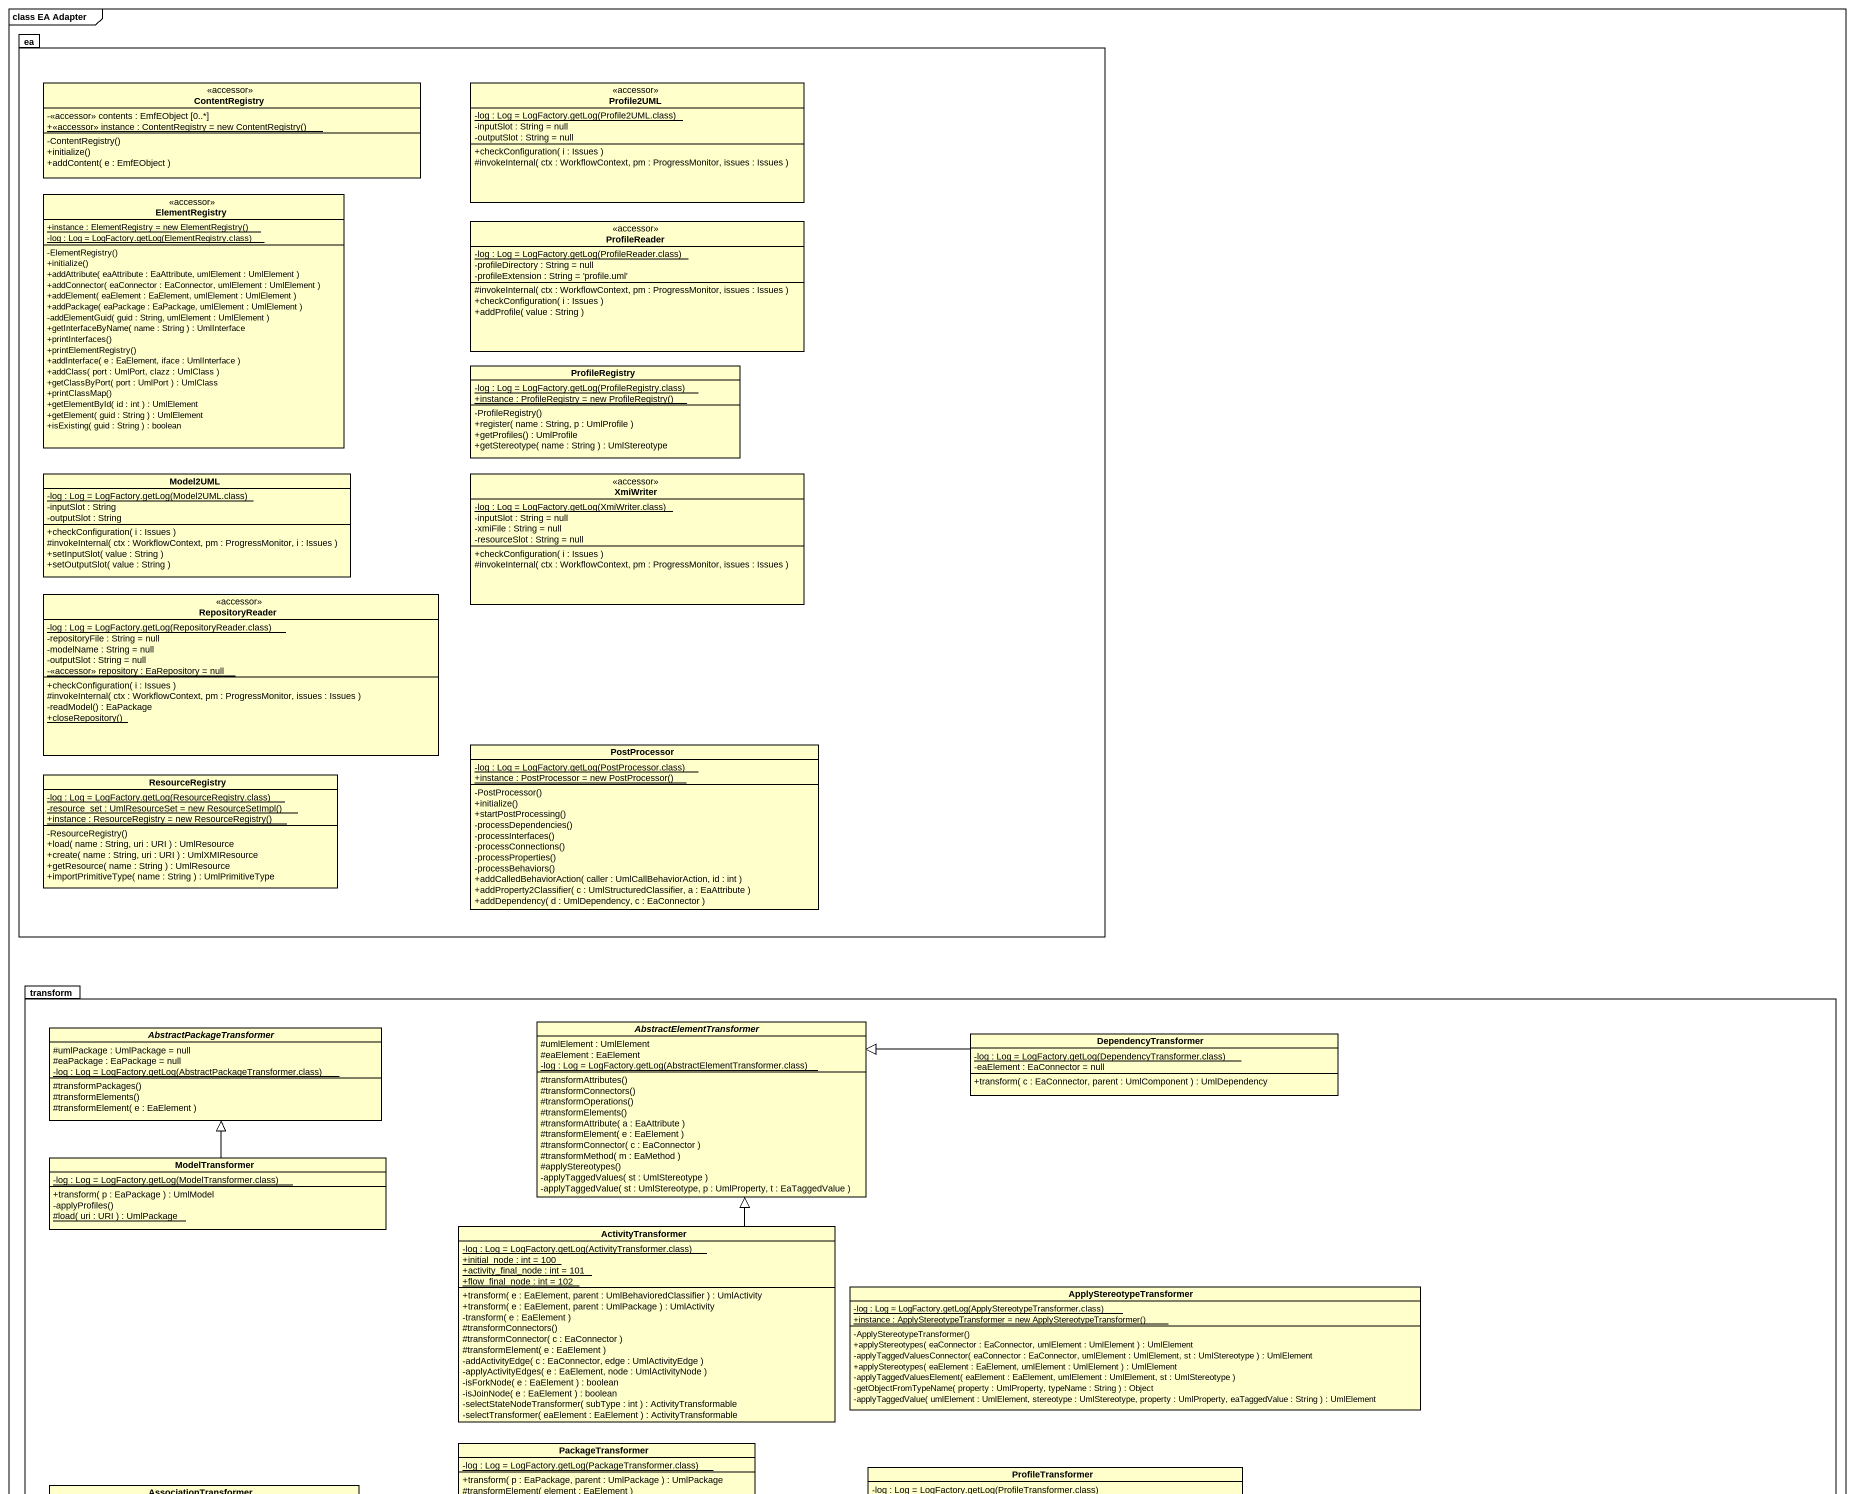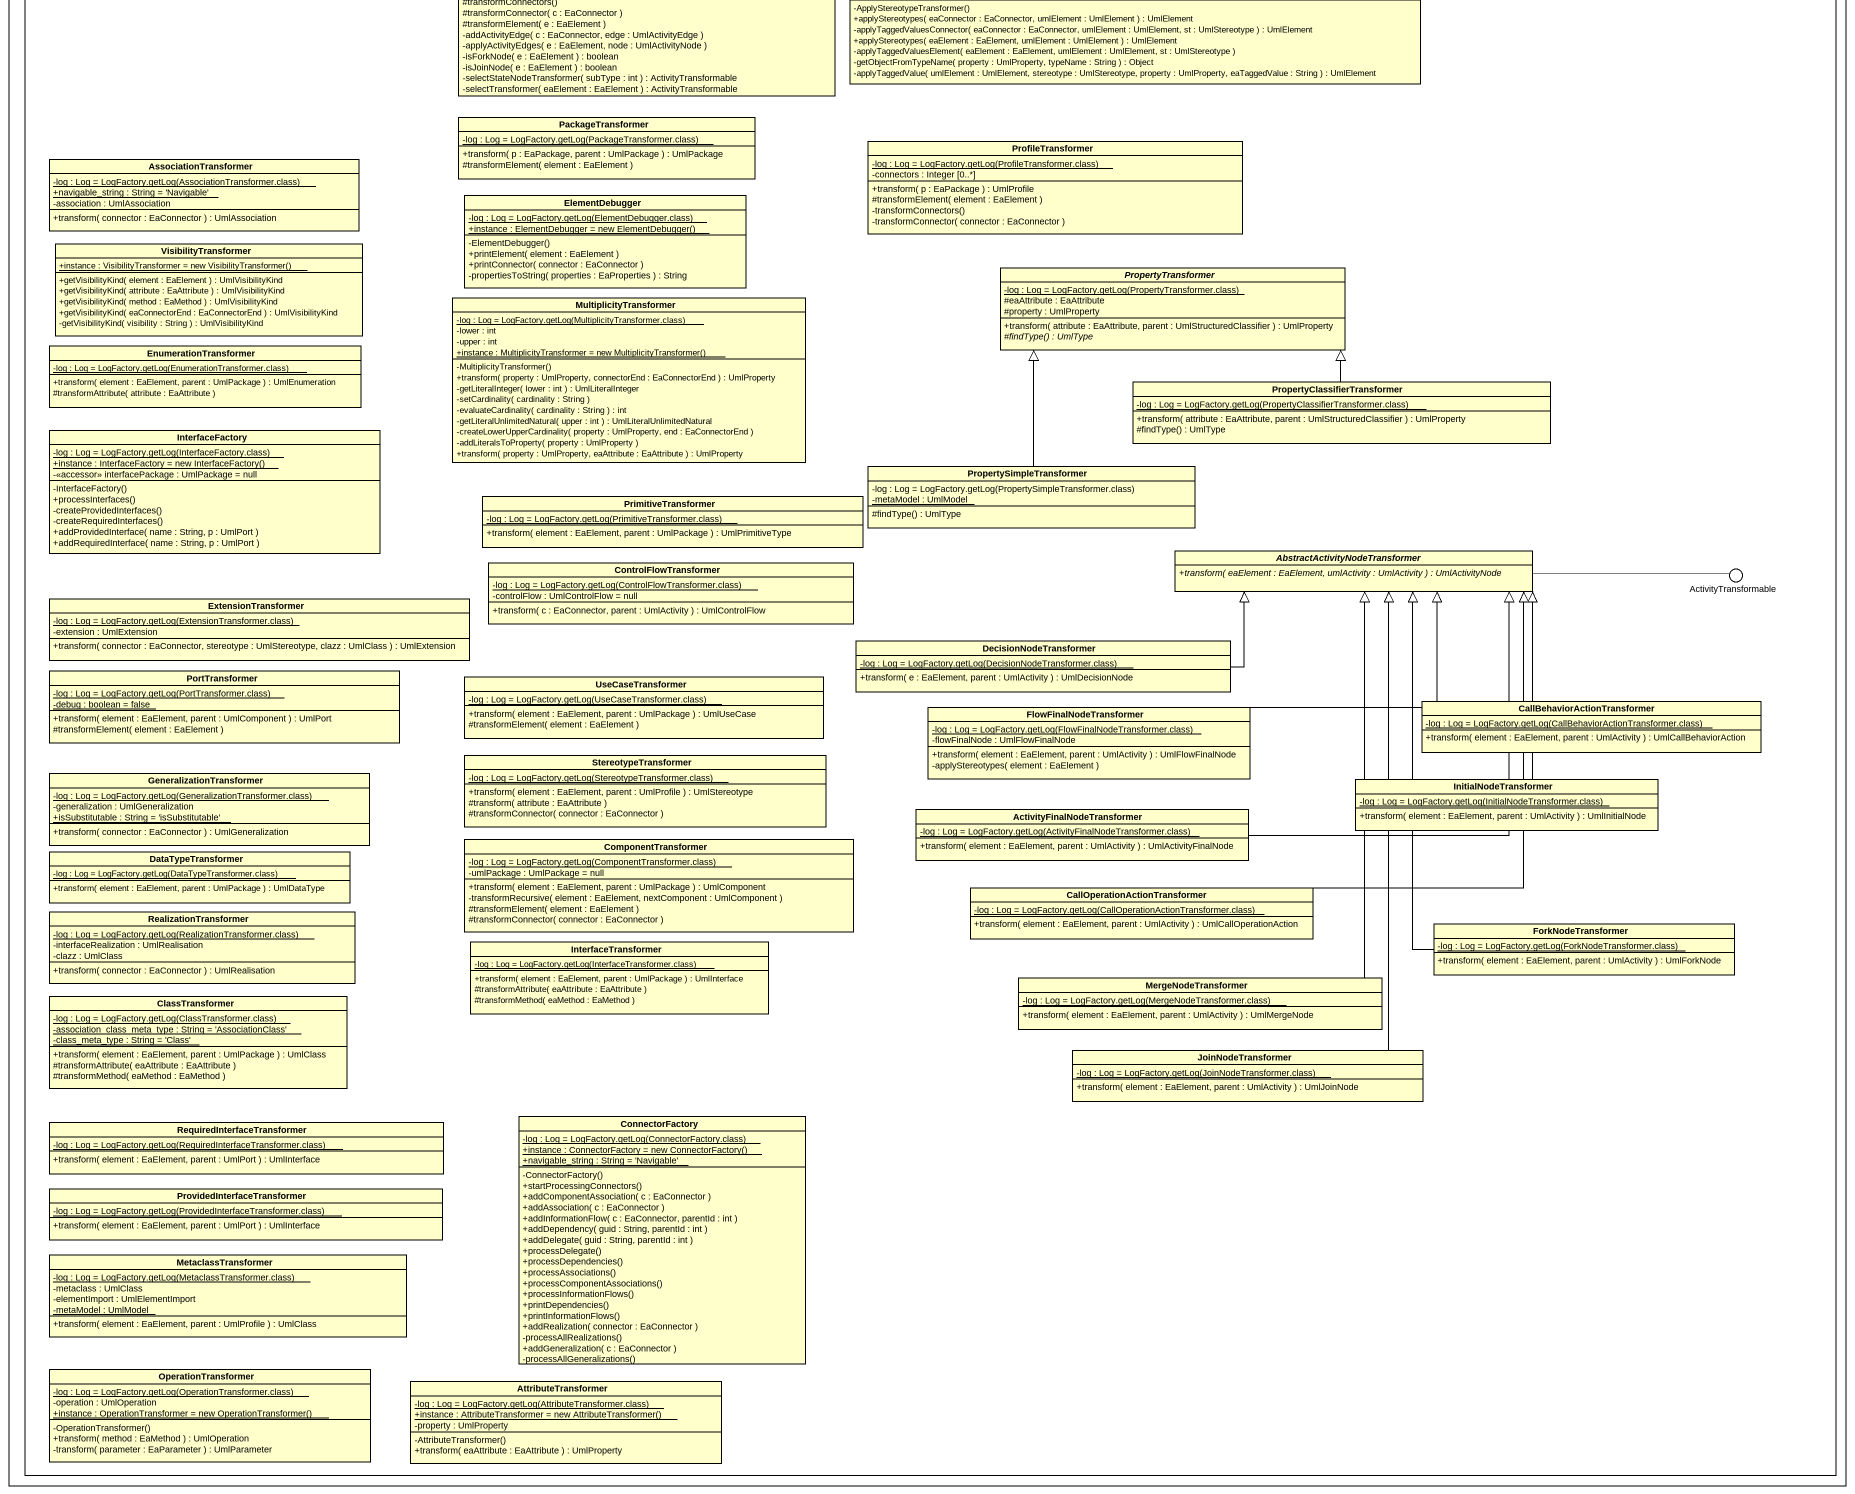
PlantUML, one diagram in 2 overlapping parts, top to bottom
@startuml
mainframe class EA Adapter
allowmixing
hide circle
hide empty members
skinparam classAttributeIconSize 0
package ea {
  class ContentRegistry <<accessor>> {
    -<<accessor>> contents : EmfEObject [0..*]
    {static} {field} +<<accessor>> instance : ContentRegistry = new ContentRegistry()
    -ContentRegistry()
    +initialize()
    +addContent( e : EmfEObject )
  }
  class Profile2UML <<accessor>> {
    {static} {field} -log : Log = LogFactory.getLog(Profile2UML.class)
    -inputSlot : String = null
    -outputSlot : String = null
    +checkConfiguration( i : Issues )
    #invokeInternal( ctx : WorkflowContext, pm : ProgressMonitor, issues : Issues )
  }
  class ElementRegistry <<accessor>> {
    {static} {field} +instance : ElementRegistry = new ElementRegistry()
    {static} {field} -log : Log = LogFactory.getLog(ElementRegistry.class)
    -ElementRegistry()
    +initialize()
    +addAttribute( eaAttribute : EaAttribute, umlElement : UmlElement )
    +addConnector( eaConnector : EaConnector, umlElement : UmlElement )
    +addElement( eaElement : EaElement, umlElement : UmlElement )
    +addPackage( eaPackage : EaPackage, umlElement : UmlElement )
    -addElementGuid( guid : String, umlElement : UmlElement )
    +getInterfaceByName( name : String ) : UmlInterface
    +printInterfaces()
    +printElementRegistry()
    +addInterface( e : EaElement, iface : UmlInterface )
    +addClass( port : UmlPort, clazz : UmlClass )
    +getClassByPort( port : UmlPort ) : UmlClass
    +printClassMap()
    +getElementById( id : int ) : UmlElement
    +getElement( guid : String ) : UmlElement
    +isExisting( guid : String ) : boolean
  }
  class ProfileReader <<accessor>> {
    {static} {field} -log : Log = LogFactory.getLog(ProfileReader.class)
    -profileDirectory : String = null
    -profileExtension : String = 'profile.uml'
    #invokeInternal( ctx : WorkflowContext, pm : ProgressMonitor, issues : Issues )
    +checkConfiguration( i : Issues )
    +addProfile( value : String )
  }
  class ProfileRegistry {
    {static} {field} -log : Log = LogFactory.getLog(ProfileRegistry.class)
    {static} {field} +instance : ProfileRegistry = new ProfileRegistry()
    -ProfileRegistry()
    +register( name : String, p : UmlProfile )
    +getProfiles() : UmlProfile
    +getStereotype( name : String ) : UmlStereotype
  }
  class Model2UML {
    {static} {field} -log : Log = LogFactory.getLog(Model2UML.class)
    -inputSlot : String
    -outputSlot : String
    +checkConfiguration( i : Issues )
    #invokeInternal( ctx : WorkflowContext, pm : ProgressMonitor, i : Issues )
    +setInputSlot( value : String )
    +setOutputSlot( value : String )
  }
  class XmiWriter <<accessor>> {
    {static} {field} -log : Log = LogFactory.getLog(XmiWriter.class)
    -inputSlot : String = null
    -xmiFile : String = null
    -resourceSlot : String = null
    +checkConfiguration( i : Issues )
    #invokeInternal( ctx : WorkflowContext, pm : ProgressMonitor, issues : Issues )
  }
  class RepositoryReader <<accessor>> {
    {static} {field} -log : Log = LogFactory.getLog(RepositoryReader.class)
    -repositoryFile : String = null
    -modelName : String = null
    -outputSlot : String = null
    {static} -<<accessor>> repository : EaRepository = null
    +checkConfiguration( i : Issues )
    #invokeInternal( ctx : WorkflowContext, pm : ProgressMonitor, issues : Issues )
    -readModel() : EaPackage
    {static} +closeRepository()
  }
  class PostProcessor {
    {static} {field} -log : Log = LogFactory.getLog(PostProcessor.class)
    {static} {field} +instance : PostProcessor = new PostProcessor()
    -PostProcessor()
    +initialize()
    +startPostProcessing()
    -processDependencies()
    -processInterfaces()
    -processConnections()
    -processProperties()
    -processBehaviors()
    +addCalledBehaviorAction( caller : UmlCallBehaviorAction, id : int )
    +addProperty2Classifier( c : UmlStructuredClassifier, a : EaAttribute )
    +addDependency( d : UmlDependency, c : EaConnector )
  }
  class ResourceRegistry {
    {static} {field} -log : Log = LogFactory.getLog(ResourceRegistry.class)
    {static} {field} -resource_set : UmlResourceSet = new ResourceSetImpl()
    {static} {field} +instance : ResourceRegistry = new ResourceRegistry()
    -ResourceRegistry()
    +load( name : String, uri : URI ) : UmlResource
    +create( name : String, uri : URI ) : UmlXMIResource
    +getResource( name : String ) : UmlResource
    +importPrimitiveType( name : String ) : UmlPrimitiveType
  }
}
package transform {
  abstract class AbstractPackageTransformer {
    #umlPackage : UmlPackage = null
    #eaPackage : EaPackage = null
    {static} {field} -log : Log = LogFactory.getLog(AbstractPackageTransformer.class)
    #transformPackages()
    #transformElements()
    #transformElement( e : EaElement )
  }
  abstract class AbstractElementTransformer {
    #umlElement : UmlElement
    #eaElement : EaElement
    {static} {field} -log : Log = LogFactory.getLog(AbstractElementTransformer.class)
    #transformAttributes()
    #transformConnectors()
    #transformOperations()
    #transformElements()
    #transformAttribute( a : EaAttribute )
    #transformElement( e : EaElement )
    #transformConnector( c : EaConnector )
    #transformMethod( m : EaMethod )
    #applyStereotypes()
    -applyTaggedValues( st : UmlStereotype )
    -applyTaggedValue( st : UmlStereotype, p : UmlProperty, t : EaTaggedValue )
  }
  class DependencyTransformer {
    {static} {field} -log : Log = LogFactory.getLog(DependencyTransformer.class)
    -eaElement : EaConnector = null
    +transform( c : EaConnector, parent : UmlComponent ) : UmlDependency
  }
  class ModelTransformer {
    {static} {field} -log : Log = LogFactory.getLog(ModelTransformer.class)
    +transform( p : EaPackage ) : UmlModel
    -applyProfiles()
    {static} #load( uri : URI ) : UmlPackage
  }
  class ActivityTransformer {
    {static} {field} -log : Log = LogFactory.getLog(ActivityTransformer.class)
    {static} +initial_node : int = 100
    {static} +activity_final_node : int = 101
    {static} +flow_final_node : int = 102
    +transform( e : EaElement, parent : UmlBehavioredClassifier ) : UmlActivity
    +transform( e : EaElement, parent : UmlPackage ) : UmlActivity
    -transform( e : EaElement )
    #transformConnectors()
    #transformConnector( c : EaConnector )
    #transformElement( e : EaElement )
    -addActivityEdge( c : EaConnector, edge : UmlActivityEdge )
    -applyActivityEdges( e : EaElement, node : UmlActivityNode )
    -isForkNode( e : EaElement ) : boolean
    -isJoinNode( e : EaElement ) : boolean
    -selectStateNodeTransformer( subType : int ) : ActivityTransformable
    -selectTransformer( eaElement : EaElement ) : ActivityTransformable
  }
  class ApplyStereotypeTransformer {
    {static} {field} -log : Log = LogFactory.getLog(ApplyStereotypeTransformer.class)
    {static} {field} +instance : ApplyStereotypeTransformer = new ApplyStereotypeTransformer()
    -ApplyStereotypeTransformer()
    +applyStereotypes( eaConnector : EaConnector, umlElement : UmlElement ) : UmlElement
    -applyTaggedValuesConnector( eaConnector : EaConnector, umlElement : UmlElement, st : UmlStereotype ) : UmlElement
    +applyStereotypes( eaElement : EaElement, umlElement : UmlElement ) : UmlElement
    -applyTaggedValuesElement( eaElement : EaElement, umlElement : UmlElement, st : UmlStereotype )
    -getObjectFromTypeName( property : UmlProperty, typeName : String ) : Object
    -applyTaggedValue( umlElement : UmlElement, stereotype : UmlStereotype, property : UmlProperty, eaTaggedValue : String ) : UmlElement
  }
  class PackageTransformer {
    {static} {field} -log : Log = LogFactory.getLog(PackageTransformer.class)
    +transform( p : EaPackage, parent : UmlPackage ) : UmlPackage
    #transformElement( element : EaElement )
  }
  class ProfileTransformer {
    {static} {field} -log : Log = LogFactory.getLog(ProfileTransformer.class)
    -connectors : Integer [0..*]
    +transform( p : EaPackage ) : UmlProfile
    #transformElement( element : EaElement )
    -transformConnectors()
    -transformConnector( connector : EaConnector )
  }
  class AssociationTransformer {
    {static} {field} -log : Log = LogFactory.getLog(AssociationTransformer.class)
    {static} +navigable_string : String = 'Navigable'
    -association : UmlAssociation
    +transform( connector : EaConnector ) : UmlAssociation
  }
  class ElementDebugger {
    {static} {field} -log : Log = LogFactory.getLog(ElementDebugger.class)
    {static} {field} +instance : ElementDebugger = new ElementDebugger()
    -ElementDebugger()
    +printElement( element : EaElement )
    +printConnector( connector : EaConnector )
    -propertiesToString( properties : EaProperties ) : String
  }
  class VisibilityTransformer {
    {static} {field} +instance : VisibilityTransformer = new VisibilityTransformer()
    +getVisibilityKind( element : EaElement ) : UmlVisibilityKind
    +getVisibilityKind( attribute : EaAttribute ) : UmlVisibilityKind
    +getVisibilityKind( method : EaMethod ) : UmlVisibilityKind
    +getVisibilityKind( eaConnectorEnd : EaConnectorEnd ) : UmlVisibilityKind
    -getVisibilityKind( visibility : String ) : UmlVisibilityKind
  }
  abstract class PropertyTransformer {
    {static} {field} -log : Log = LogFactory.getLog(PropertyTransformer.class)
    #eaAttribute : EaAttribute
    #property : UmlProperty
    +transform( attribute : EaAttribute, parent : UmlStructuredClassifier ) : UmlProperty
    {abstract} #findType() : UmlType
  }
  class MultiplicityTransformer {
    {static} {field} -log : Log = LogFactory.getLog(MultiplicityTransformer.class)
    -lower : int
    -upper : int
    {static} {field} +instance : MultiplicityTransformer = new MultiplicityTransformer()
    -MultiplicityTransformer()
    +transform( property : UmlProperty, connectorEnd : EaConnectorEnd ) : UmlProperty
    -getLiteralInteger( lower : int ) : UmlLiteralInteger
    -setCardinality( cardinality : String )
    -evaluateCardinality( cardinality : String ) : int
    -getLiteralUnlimitedNatural( upper : int ) : UmlLiteralUnlimitedNatural
    -createLowerUpperCardinality( property : UmlProperty, end : EaConnectorEnd )
    -addLiteralsToProperty( property : UmlProperty )
    +transform( property : UmlProperty, eaAttribute : EaAttribute ) : UmlProperty
  }
  class EnumerationTransformer {
    {static} {field} -log : Log = LogFactory.getLog(EnumerationTransformer.class)
    +transform( element : EaElement, parent : UmlPackage ) : UmlEnumeration
    #transformAttribute( attribute : EaAttribute )
  }
  class "PropertyClassifierTransformer" as PropertyClassifierTransforme {
    {static} {field} -log : Log = LogFactory.getLog(PropertyClassifierTransformer.class)
    +transform( attribute : EaAttribute, parent : UmlStructuredClassifier ) : UmlProperty
    #findType() : UmlType
  }
  class InterfaceFactory {
    {static} {field} -log : Log = LogFactory.getLog(InterfaceFactory.class)
    {static} {field} +instance : InterfaceFactory = new InterfaceFactory()
    -<<accessor>> interfacePackage : UmlPackage = null
    -InterfaceFactory()
    +processInterfaces()
    -createProvidedInterfaces()
    -createRequiredInterfaces()
    +addProvidedInterface( name : String, p : UmlPort )
    +addRequiredInterface( name : String, p : UmlPort )
  }
  class PrimitiveTransformer {
    {static} {field} -log : Log = LogFactory.getLog(PrimitiveTransformer.class)
    +transform( element : EaElement, parent : UmlPackage ) : UmlPrimitiveType
  }
  class PropertySimpleTransformer {
    {field} -log : Log = LogFactory.getLog(PropertySimpleTransformer.class)
    {static} -metaModel : UmlModel
    #findType() : UmlType
  }
  class ControlFlowTransformer {
    {static} {field} -log : Log = LogFactory.getLog(ControlFlowTransformer.class)
    -controlFlow : UmlControlFlow = null
    +transform( c : EaConnector, parent : UmlActivity ) : UmlControlFlow
  }
  abstract class "AbstractActivityNodeTransformer" as AbstractActivityNodeTransfor {
    {abstract} +transform( eaElement : EaElement, umlActivity : UmlActivity ) : UmlActivityNode
  }
  class ExtensionTransformer {
    {static} {field} -log : Log = LogFactory.getLog(ExtensionTransformer.class)
    -extension : UmlExtension
    +transform( connector : EaConnector, stereotype : UmlStereotype, clazz : UmlClass ) : UmlExtension
  }
  class DecisionNodeTransformer {
    {static} {field} -log : Log = LogFactory.getLog(DecisionNodeTransformer.class)
    +transform( e : EaElement, parent : UmlActivity ) : UmlDecisionNode
  }
  class PortTransformer {
    {static} {field} -log : Log = LogFactory.getLog(PortTransformer.class)
    {static} -debug : boolean = false
    +transform( element : EaElement, parent : UmlComponent ) : UmlPort
    #transformElement( element : EaElement )
  }
  class UseCaseTransformer {
    {static} {field} -log : Log = LogFactory.getLog(UseCaseTransformer.class)
    +transform( element : EaElement, parent : UmlPackage ) : UmlUseCase
    #transformElement( element : EaElement )
  }
  class FlowFinalNodeTransformer {
    {static} {field} -log : Log = LogFactory.getLog(FlowFinalNodeTransformer.class)
    -flowFinalNode : UmlFlowFinalNode
    +transform( element : EaElement, parent : UmlActivity ) : UmlFlowFinalNode
    -applyStereotypes( element : EaElement )
  }
  class "CallBehaviorActionTransformer" as CallBehaviorActionTransforme {
    {static} {field} -log : Log = LogFactory.getLog(CallBehaviorActionTransformer.class)
    +transform( element : EaElement, parent : UmlActivity ) : UmlCallBehaviorAction
  }
  class GeneralizationTransformer {
    {static} {field} -log : Log = LogFactory.getLog(GeneralizationTransformer.class)
    -generalization : UmlGeneralization
    {static} +isSubstitutable : String = 'isSubstitutable'
    +transform( connector : EaConnector ) : UmlGeneralization
  }
  class StereotypeTransformer {
    {static} {field} -log : Log = LogFactory.getLog(StereotypeTransformer.class)
    +transform( element : EaElement, parent : UmlProfile ) : UmlStereotype
    #transform( attribute : EaAttribute )
    #transformConnector( connector : EaConnector )
  }
  class ActivityFinalNodeTransformer {
    {static} {field} -log : Log = LogFactory.getLog(ActivityFinalNodeTransformer.class)
    +transform( element : EaElement, parent : UmlActivity ) : UmlActivityFinalNode
  }
  class InitialNodeTransformer {
    {static} {field} -log : Log = LogFactory.getLog(InitialNodeTransformer.class)
    +transform( element : EaElement, parent : UmlActivity ) : UmlInitialNode
  }
  class DataTypeTransformer {
    {static} {field} -log : Log = LogFactory.getLog(DataTypeTransformer.class)
    +transform( element : EaElement, parent : UmlPackage ) : UmlDataType
  }
  class ComponentTransformer {
    {static} {field} -log : Log = LogFactory.getLog(ComponentTransformer.class)
    -umlPackage : UmlPackage = null
    +transform( element : EaElement, parent : UmlPackage ) : UmlComponent
    -transformRecursive( element : EaElement, nextComponent : UmlComponent )
    #transformElement( element : EaElement )
    #transformConnector( connector : EaConnector )
  }
  class "CallOperationActionTransformer" as CallOperationActionTransform {
    {static} {field} -log : Log = LogFactory.getLog(CallOperationActionTransformer.class)
    +transform( element : EaElement, parent : UmlActivity ) : UmlCallOperationAction
  }
  class RealizationTransformer {
    {static} {field} -log : Log = LogFactory.getLog(RealizationTransformer.class)
    -interfaceRealization : UmlRealisation
    -clazz : UmlClass
    +transform( connector : EaConnector ) : UmlRealisation
  }
  class ForkNodeTransformer {
    {static} {field} -log : Log = LogFactory.getLog(ForkNodeTransformer.class)
    +transform( element : EaElement, parent : UmlActivity ) : UmlForkNode
  }
  class InterfaceTransformer {
    {static} {field} -log : Log = LogFactory.getLog(InterfaceTransformer.class)
    +transform( element : EaElement, parent : UmlPackage ) : UmlInterface
    #transformAttribute( eaAttribute : EaAttribute )
    #transformMethod( eaMethod : EaMethod )
  }
  class ClassTransformer {
    {static} {field} -log : Log = LogFactory.getLog(ClassTransformer.class)
    {static} -association_class_meta_type : String = 'AssociationClass'
    {static} -class_meta_type : String = 'Class'
    +transform( element : EaElement, parent : UmlPackage ) : UmlClass
    #transformAttribute( eaAttribute : EaAttribute )
    #transformMethod( eaMethod : EaMethod )
  }
  class MergeNodeTransformer {
    {static} {field} -log : Log = LogFactory.getLog(MergeNodeTransformer.class)
    +transform( element : EaElement, parent : UmlActivity ) : UmlMergeNode
  }
  class JoinNodeTransformer {
    {static} {field} -log : Log = LogFactory.getLog(JoinNodeTransformer.class)
    +transform( element : EaElement, parent : UmlActivity ) : UmlJoinNode
  }
  class RequiredInterfaceTransformer {
    {static} {field} -log : Log = LogFactory.getLog(RequiredInterfaceTransformer.class)
    +transform( element : EaElement, parent : UmlPort ) : UmlInterface
  }
  class ConnectorFactory {
    {static} {field} -log : Log = LogFactory.getLog(ConnectorFactory.class)
    {static} {field} +instance : ConnectorFactory = new ConnectorFactory()
    {static} +navigable_string : String = 'Navigable'
    -ConnectorFactory()
    +startProcessingConnectors()
    +addComponentAssociation( c : EaConnector )
    +addAssociation( c : EaConnector )
    +addInformationFlow( c : EaConnector, parentId : int )
    +addDependency( guid : String, parentId : int )
    +addDelegate( guid : String, parentId : int )
    +processDelegate()
    +processDependencies()
    +processAssociations()
    +processComponentAssociations()
    +processInformationFlows()
    +printDependencies()
    +printInformationFlows()
    +addRealization( connector : EaConnector )
    -processAllRealizations()
    +addGeneralization( c : EaConnector )
    -processAllGeneralizations()
  }
  class ProvidedInterfaceTransformer {
    {static} {field} -log : Log = LogFactory.getLog(ProvidedInterfaceTransformer.class)
    +transform( element : EaElement, parent : UmlPort ) : UmlInterface
  }
  class MetaclassTransformer {
    {static} {field} -log : Log = LogFactory.getLog(MetaclassTransformer.class)
    -metaclass : UmlClass
    -elementImport : UmlElementImport
    {static} -metaModel : UmlModel
    +transform( element : EaElement, parent : UmlProfile ) : UmlClass
  }
  class OperationTransformer {
    {static} {field} -log : Log = LogFactory.getLog(OperationTransformer.class)
    -operation : UmlOperation
    {static} {field} +instance : OperationTransformer = new OperationTransformer()
    -OperationTransformer()
    +transform( method : EaMethod ) : UmlOperation
    -transform( parameter : EaParameter ) : UmlParameter
  }
  class AttributeTransformer {
    {static} {field} -log : Log = LogFactory.getLog(AttributeTransformer.class)
    {static} {field} +instance : AttributeTransformer = new AttributeTransformer()
    -property : UmlProperty
    -AttributeTransformer()
    +transform( eaAttribute : EaAttribute ) : UmlProperty
  }
}
() ActivityTransformable
transform -right- ActivityTransformable
DependencyTransformer -left-|> AbstractElementTransformer
ModelTransformer -up-|> AbstractPackageTransformer
ActivityTransformer -up-|> AbstractElementTransformer
PropertyClassifierTransforme -up-|> PropertyTransformer
PropertySimpleTransformer -up-|> PropertyTransformer
AbstractActivityNodeTransfor -right- ActivityTransformable
DecisionNodeTransformer -right-|> AbstractActivityNodeTransfor
FlowFinalNodeTransformer -up-|> AbstractActivityNodeTransfor
CallBehaviorActionTransforme -up-|> AbstractActivityNodeTransfor
ActivityFinalNodeTransformer -up-|> AbstractActivityNodeTransfor
InitialNodeTransformer -up-|> AbstractActivityNodeTransfor
CallOperationActionTransform -up-|> AbstractActivityNodeTransfor
ForkNodeTransformer -up-|> AbstractActivityNodeTransfor
MergeNodeTransformer -up-|> AbstractActivityNodeTransfor
JoinNodeTransformer -up-|> AbstractActivityNodeTransfor
@enduml
